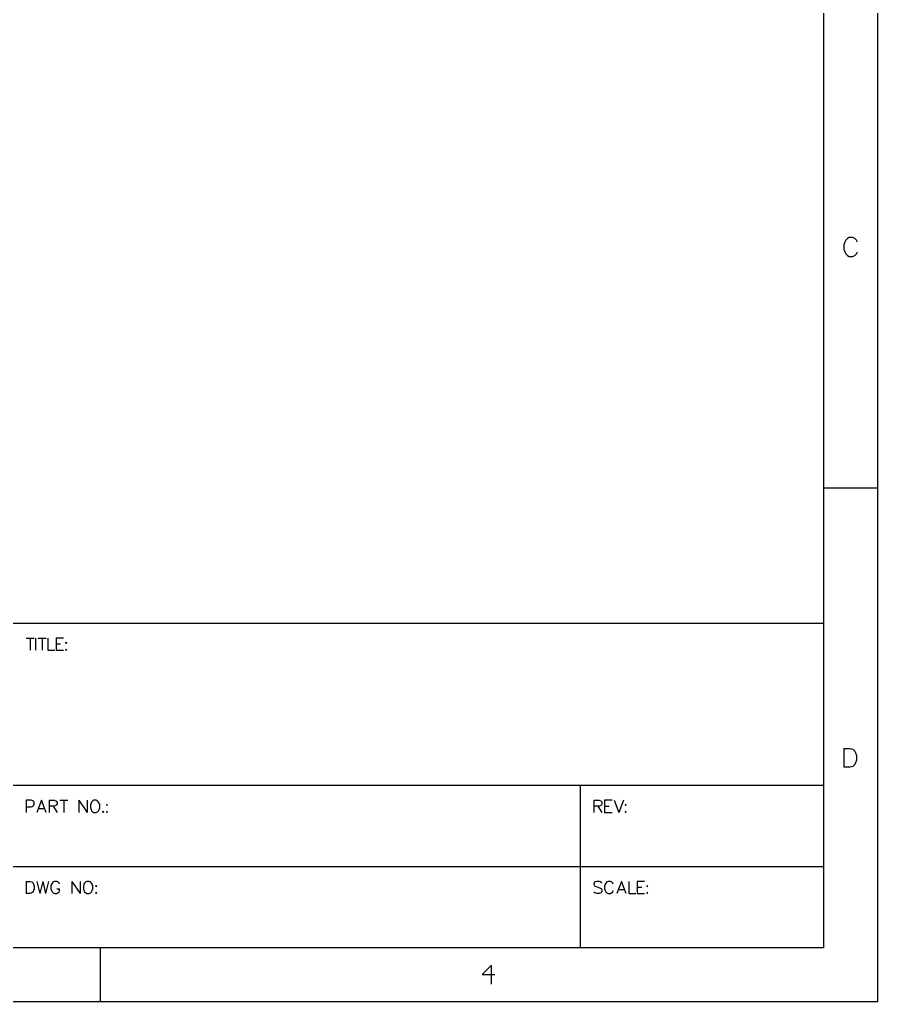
# Model space of a CAD drawing. Header units: millimetres. Extents: x 0.2 to 11.7, y 0.2 to 7.8.
# Drawn here: x 8.526 to 11.702, y 0.198 to 3.833 of the extents above; entities that cross this region are included whole.
import ezdxf

# ---------------------------------------------------------------- set-up
doc = ezdxf.new("R2010")
doc.units = ezdxf.units.MM
doc.header["$MEASUREMENT"] = 0
doc.layers.add('Mechanical16', color=56, linetype='Continuous')

msp = doc.modelspace()

# ---------------------------------------------------------------- linework, layer by layer
at = {"layer": 'Mechanical16'}
for p, q in [((11.5883, 3.0237), (11.5817, 3.017)), ((11.595, 3.027), (11.5883, 3.0237)), ((11.6083, 3.027), (11.595, 3.027)), ((11.615, 3.0237), (11.6083, 3.027)), ((11.6217, 3.017), (11.615, 3.0237)), ((11.5783, 3.0103), (11.575, 3.0003)), ((11.575, 3.0003), (11.575, 2.9837)), ((11.575, 2.9837), (11.5783, 2.9737)), ((11.5817, 3.017), (11.5783, 3.0103)), ((11.625, 3.0103), (11.6217, 3.017)), ((11.5783, 2.9737), (11.5817, 2.967)), ((11.5817, 2.967), (11.5883, 2.9603)), ((11.5883, 2.9603), (11.595, 2.957)), ((11.595, 2.957), (11.6083, 2.957)), ((11.6083, 2.957), (11.615, 2.9603)), ((11.615, 2.9603), (11.6217, 2.967)), ((11.6217, 2.967), (11.625, 2.9737)), ((8.55, 1.545), (8.58, 1.545)), ((8.565, 1.545), (8.565, 1.5)), ((8.5853, 1.545), (8.5853, 1.5)), ((8.5948, 1.545), (8.6248, 1.545)), ((8.6098, 1.545), (8.6098, 1.5)), ((8.6301, 1.545), (8.6301, 1.5)), ((8.6886, 1.545), (8.6608, 1.545)), ((8.6608, 1.545), (8.6608, 1.5)), ((8.6983, 1.53), (8.6961, 1.5279)), ((8.6961, 1.5279), (8.6983, 1.5257)), ((8.7004, 1.5279), (8.6983, 1.53)), ((8.6983, 1.5257), (8.7004, 1.5279)), ((8.6301, 1.5), (8.6558, 1.5)), ((8.6608, 1.5236), (8.6779, 1.5236)), ((8.6608, 1.5), (8.6886, 1.5)), ((8.6983, 1.5043), (8.6961, 1.5021)), ((8.6961, 1.5021), (8.6983, 1.5)), ((8.7004, 1.5021), (8.6983, 1.5043)), ((8.6983, 1.5), (8.7004, 1.5021)), ((11.575, 1.137), (11.575, 1.067)), ((11.575, 1.137), (11.5983, 1.137)), ((11.5983, 1.137), (11.6083, 1.1337)), ((11.6083, 1.1337), (11.615, 1.127)), ((11.615, 1.127), (11.6183, 1.1203)), ((11.6183, 1.1203), (11.6217, 1.1103)), ((11.6217, 1.0937), (11.6183, 1.0837)), ((11.6217, 1.1103), (11.6217, 1.0937)), ((11.5983, 1.067), (11.575, 1.067)), ((11.6083, 1.0703), (11.5983, 1.067)), ((11.615, 1.077), (11.6083, 1.0703)), ((11.6183, 1.0837), (11.615, 1.077)), ((8.5693, 0.945), (8.55, 0.945)), ((8.55, 0.945), (8.55, 0.9)), ((8.55, 0.9214), (8.5693, 0.9214)), ((8.5757, 0.9428), (8.5693, 0.945)), ((8.5693, 0.9214), (8.5757, 0.9236)), ((8.5779, 0.9407), (8.5757, 0.9428)), ((8.5757, 0.9236), (8.5779, 0.9257)), ((8.58, 0.9364), (8.5779, 0.9407)), ((8.5779, 0.9257), (8.58, 0.93)), ((8.58, 0.93), (8.58, 0.9364)), ((8.6072, 0.945), (8.5901, 0.9)), ((8.5965, 0.915), (8.6179, 0.915)), ((8.6243, 0.9), (8.6072, 0.945)), ((8.6348, 0.945), (8.6348, 0.9)), ((8.6348, 0.945), (8.6541, 0.945)), ((8.6541, 0.9236), (8.6348, 0.9236)), ((8.6498, 0.9236), (8.6648, 0.9)), ((8.6541, 0.945), (8.6605, 0.9428)), ((8.6605, 0.9257), (8.6541, 0.9236)), ((8.6605, 0.9428), (8.6627, 0.9407)), ((8.6627, 0.9279), (8.6605, 0.9257)), ((8.6627, 0.9407), (8.6648, 0.9364)), ((8.6648, 0.9321), (8.6627, 0.9279)), ((8.6648, 0.9364), (8.6648, 0.9321)), ((8.6749, 0.945), (8.7049, 0.945)), ((8.6899, 0.945), (8.6899, 0.9)), ((8.7456, 0.945), (8.7456, 0.9)), ((8.7456, 0.945), (8.7756, 0.9)), ((8.7756, 0.945), (8.7756, 0.9)), ((8.7902, 0.9343), (8.788, 0.9279)), ((8.788, 0.9279), (8.788, 0.9171)), ((8.788, 0.9171), (8.7902, 0.9107)), ((8.7923, 0.9386), (8.7902, 0.9343)), ((8.7902, 0.9107), (8.7923, 0.9064)), ((8.7966, 0.9428), (8.7923, 0.9386)), ((8.8009, 0.945), (8.7966, 0.9428)), ((8.8094, 0.945), (8.8009, 0.945)), ((8.8137, 0.9428), (8.8094, 0.945)), ((8.818, 0.9386), (8.8137, 0.9428)), ((8.8202, 0.9343), (8.818, 0.9386)), ((8.818, 0.9064), (8.8202, 0.9107)), ((8.8223, 0.9279), (8.8202, 0.9343)), ((8.8202, 0.9107), (8.8223, 0.9171)), ((8.8223, 0.9171), (8.8223, 0.9279)), ((8.8491, 0.93), (8.8469, 0.9279)), ((8.8469, 0.9279), (8.8491, 0.9257)), ((8.8512, 0.9279), (8.8491, 0.93)), ((8.8491, 0.9257), (8.8512, 0.9279)), ((10.65, 0.945), (10.65, 0.9)), ((10.65, 0.945), (10.6693, 0.945)), ((10.6693, 0.9236), (10.65, 0.9236)), ((10.665, 0.9236), (10.68, 0.9)), ((10.6693, 0.945), (10.6757, 0.9428)), ((10.6757, 0.9257), (10.6693, 0.9236)), ((10.6757, 0.9428), (10.6779, 0.9407)), ((10.6779, 0.9279), (10.6757, 0.9257)), ((10.6779, 0.9407), (10.68, 0.9364)), ((10.68, 0.9321), (10.6779, 0.9279)), ((10.68, 0.9364), (10.68, 0.9321)), ((10.7179, 0.945), (10.6901, 0.945)), ((10.6901, 0.945), (10.6901, 0.9)), ((10.6901, 0.9236), (10.7072, 0.9236)), ((10.7254, 0.945), (10.7426, 0.9)), ((10.7597, 0.945), (10.7426, 0.9)), ((10.7676, 0.93), (10.7655, 0.9279)), ((10.7655, 0.9279), (10.7676, 0.9257)), ((10.7698, 0.9279), (10.7676, 0.93)), ((10.7676, 0.9257), (10.7698, 0.9279)), ((8.7923, 0.9064), (8.7966, 0.9021)), ((8.7966, 0.9021), (8.8009, 0.9)), ((8.8009, 0.9), (8.8094, 0.9)), ((8.8094, 0.9), (8.8137, 0.9021)), ((8.8137, 0.9021), (8.818, 0.9064)), ((8.8349, 0.9043), (8.8328, 0.9021)), ((8.8328, 0.9021), (8.8349, 0.9)), ((8.8371, 0.9021), (8.8349, 0.9043)), ((8.8349, 0.9), (8.8371, 0.9021)), ((8.8491, 0.9043), (8.8469, 0.9021)), ((8.8469, 0.9021), (8.8491, 0.9)), ((8.8512, 0.9021), (8.8491, 0.9043)), ((8.8491, 0.9), (8.8512, 0.9021)), ((10.6901, 0.9), (10.7179, 0.9)), ((10.7676, 0.9043), (10.7655, 0.9021)), ((10.7655, 0.9021), (10.7676, 0.9)), ((10.7698, 0.9021), (10.7676, 0.9043)), ((10.7676, 0.9), (10.7698, 0.9021)), ((8.55, 0.645), (8.55, 0.6)), ((8.55, 0.645), (8.565, 0.645)), ((8.565, 0.645), (8.5714, 0.6428)), ((8.5714, 0.6428), (8.5757, 0.6386)), ((8.5757, 0.6386), (8.5779, 0.6343)), ((8.5779, 0.6343), (8.58, 0.6279)), ((8.58, 0.6279), (8.58, 0.6171)), ((8.5901, 0.645), (8.6008, 0.6)), ((8.6115, 0.645), (8.6008, 0.6)), ((8.6115, 0.645), (8.6222, 0.6)), ((8.6329, 0.645), (8.6222, 0.6)), ((8.6441, 0.6343), (8.6419, 0.6279)), ((8.6419, 0.6279), (8.6419, 0.6171)), ((8.6462, 0.6386), (8.6441, 0.6343)), ((8.6505, 0.6428), (8.6462, 0.6386)), ((8.6548, 0.645), (8.6505, 0.6428)), ((8.6633, 0.645), (8.6548, 0.645)), ((8.6676, 0.6428), (8.6633, 0.645)), ((8.6719, 0.6386), (8.6676, 0.6428)), ((8.674, 0.6343), (8.6719, 0.6386)), ((8.7197, 0.645), (8.7197, 0.6)), ((8.7197, 0.645), (8.7497, 0.6)), ((8.7497, 0.645), (8.7497, 0.6)), ((8.7642, 0.6343), (8.7621, 0.6279)), ((8.7621, 0.6279), (8.7621, 0.6171)), ((8.7664, 0.6386), (8.7642, 0.6343)), ((8.7707, 0.6428), (8.7664, 0.6386)), ((8.775, 0.645), (8.7707, 0.6428)), ((8.7835, 0.645), (8.775, 0.645)), ((8.7878, 0.6428), (8.7835, 0.645)), ((8.7921, 0.6386), (8.7878, 0.6428)), ((8.7942, 0.6343), (8.7921, 0.6386)), ((8.7964, 0.6279), (8.7942, 0.6343)), ((8.7964, 0.6171), (8.7964, 0.6279)), ((8.809, 0.63), (8.8069, 0.6279)), ((8.8069, 0.6279), (8.809, 0.6257)), ((8.8112, 0.6279), (8.809, 0.63)), ((8.809, 0.6257), (8.8112, 0.6279)), ((10.6543, 0.6428), (10.65, 0.6386)), ((10.65, 0.6386), (10.65, 0.6343)), ((10.65, 0.6343), (10.6521, 0.63)), ((10.6521, 0.63), (10.6543, 0.6279)), ((10.6607, 0.645), (10.6543, 0.6428)), ((10.6543, 0.6279), (10.6586, 0.6257)), ((10.6586, 0.6257), (10.6714, 0.6214)), ((10.6693, 0.645), (10.6607, 0.645)), ((10.6757, 0.6428), (10.6693, 0.645)), ((10.6714, 0.6214), (10.6757, 0.6193)), ((10.68, 0.6386), (10.6757, 0.6428)), ((10.6757, 0.6193), (10.6779, 0.6171)), ((10.6922, 0.6343), (10.6901, 0.6279)), ((10.6901, 0.6279), (10.6901, 0.6171)), ((10.6943, 0.6386), (10.6922, 0.6343)), ((10.6986, 0.6428), (10.6943, 0.6386)), ((10.7029, 0.645), (10.6986, 0.6428)), ((10.7115, 0.645), (10.7029, 0.645)), ((10.7158, 0.6428), (10.7115, 0.645)), ((10.7201, 0.6386), (10.7158, 0.6428)), ((10.7222, 0.6343), (10.7201, 0.6386)), ((10.752, 0.645), (10.7348, 0.6)), ((10.7691, 0.6), (10.752, 0.645)), ((10.7796, 0.645), (10.7796, 0.6)), ((10.8381, 0.645), (10.8103, 0.645)), ((10.8103, 0.645), (10.8103, 0.6)), ((10.8103, 0.6236), (10.8274, 0.6236)), ((10.8477, 0.63), (10.8456, 0.6279)), ((10.8456, 0.6279), (10.8477, 0.6257)), ((10.8499, 0.6279), (10.8477, 0.63)), ((10.8477, 0.6257), (10.8499, 0.6279)), ((8.565, 0.6), (8.55, 0.6)), ((8.5714, 0.6021), (8.565, 0.6)), ((8.5757, 0.6064), (8.5714, 0.6021)), ((8.5779, 0.6107), (8.5757, 0.6064)), ((8.58, 0.6171), (8.5779, 0.6107)), ((8.6419, 0.6171), (8.6441, 0.6107)), ((8.6441, 0.6107), (8.6462, 0.6064)), ((8.6462, 0.6064), (8.6505, 0.6021)), ((8.6505, 0.6021), (8.6548, 0.6)), ((8.6548, 0.6), (8.6633, 0.6)), ((8.6633, 0.6171), (8.674, 0.6171)), ((8.6633, 0.6), (8.6676, 0.6021)), ((8.6676, 0.6021), (8.6719, 0.6064)), ((8.6719, 0.6064), (8.674, 0.6107)), ((8.674, 0.6107), (8.674, 0.6171)), ((8.7621, 0.6171), (8.7642, 0.6107)), ((8.7642, 0.6107), (8.7664, 0.6064)), ((8.7664, 0.6064), (8.7707, 0.6021)), ((8.7707, 0.6021), (8.775, 0.6)), ((8.775, 0.6), (8.7835, 0.6)), ((8.7835, 0.6), (8.7878, 0.6021)), ((8.7878, 0.6021), (8.7921, 0.6064)), ((8.7921, 0.6064), (8.7942, 0.6107)), ((8.7942, 0.6107), (8.7964, 0.6171)), ((8.809, 0.6043), (8.8069, 0.6021)), ((8.8069, 0.6021), (8.809, 0.6)), ((8.8112, 0.6021), (8.809, 0.6043)), ((8.809, 0.6), (8.8112, 0.6021)), ((10.6543, 0.6021), (10.65, 0.6064)), ((10.6607, 0.6), (10.6543, 0.6021)), ((10.6693, 0.6), (10.6607, 0.6)), ((10.6757, 0.6021), (10.6693, 0.6)), ((10.68, 0.6064), (10.6757, 0.6021)), ((10.6779, 0.6171), (10.68, 0.6129)), ((10.68, 0.6129), (10.68, 0.6064)), ((10.6901, 0.6171), (10.6922, 0.6107)), ((10.6922, 0.6107), (10.6943, 0.6064)), ((10.6943, 0.6064), (10.6986, 0.6021)), ((10.6986, 0.6021), (10.7029, 0.6)), ((10.7029, 0.6), (10.7115, 0.6)), ((10.7115, 0.6), (10.7158, 0.6021)), ((10.7158, 0.6021), (10.7201, 0.6064)), ((10.7201, 0.6064), (10.7222, 0.6107)), ((10.7413, 0.615), (10.7627, 0.615)), ((10.7796, 0.6), (10.8053, 0.6)), ((10.8103, 0.6), (10.8381, 0.6)), ((10.8477, 0.6043), (10.8456, 0.6021)), ((10.8456, 0.6021), (10.8477, 0.6)), ((10.8499, 0.6021), (10.8477, 0.6043)), ((10.8477, 0.6), (10.8499, 0.6021)), ((10.272, 0.335), (10.237, 0.3)), ((10.272, 0.265), (10.272, 0.335)), ((10.237, 0.3), (10.2837, 0.3))]:
    msp.add_line(p, q, dxfattribs=at)
at = {"layer": 'Mechanical16', "const_width": 0.005}
for points in [[(11.7, 0.2), (11.7, 7.8)], [(11.5, 0.4), (11.5, 7.6)], [(11.5, 2.1), (11.7, 2.1)], [(8.5, 1.6), (11.5, 1.6)], [(11.5, 0.4), (11.5, 1.6)], [(7, 1), (11.5, 1)], [(10.6, 0.4), (10.6, 1)], [(7, 0.7), (11.5, 0.7)], [(0.4, 0.4), (11.5, 0.4)], [(7, 0.4), (11.5, 0.4)], [(8.825, 0.2), (8.825, 0.4)], [(0.2, 0.2), (11.7, 0.2)]]:
    msp.add_lwpolyline(points, dxfattribs=at)
at = {"layer": 'Mechanical16', "const_width": 0.0025}
for points in [[(11.4987, 2.1, 1), (11.5013, 2.1, 1)], [(11.6988, 2.1, 1), (11.7012, 2.1, 1)], [(11.4987, 1.6, 1), (11.5013, 1.6, 1)], [(11.4987, 1.6, 1), (11.5013, 1.6, 1)], [(10.5988, 1, 1), (10.6013, 1, 1)], [(11.4987, 1, 1), (11.5013, 1, 1)], [(11.4987, 0.7, 1), (11.5013, 0.7, 1)], [(8.8238, 0.4, 1), (8.8262, 0.4, 1)], [(10.5988, 0.4, 1), (10.6013, 0.4, 1)], [(11.4987, 0.4, 1), (11.5013, 0.4, 1)], [(11.4987, 0.4, 1), (11.5013, 0.4, 1)], [(11.4987, 0.4, 1), (11.5013, 0.4, 1)], [(11.4987, 0.4, 1), (11.5013, 0.4, 1)], [(8.8238, 0.2, 1), (8.8262, 0.2, 1)], [(11.6988, 0.2, 1), (11.7012, 0.2, 1)], [(11.6988, 0.2, 1), (11.7012, 0.2, 1)]]:
    msp.add_lwpolyline(points, format="xyb", close=True, dxfattribs=at)

doc.saveas('drawing.dxf')
